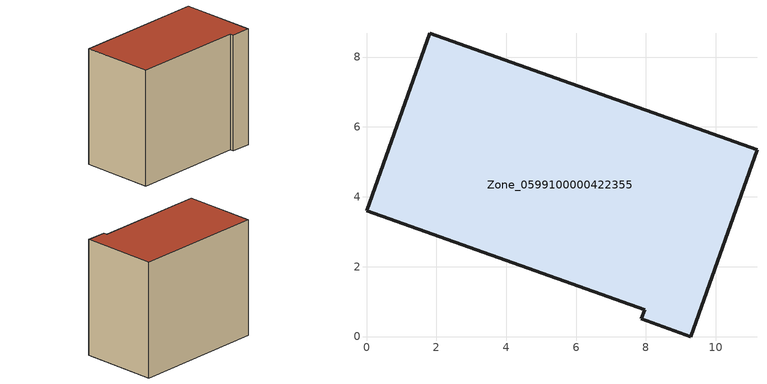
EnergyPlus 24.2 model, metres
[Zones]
Zone_0599100000422355
 floor ground (C_G): 7.87,0.5 7.96,0.77 0,3.6 1.8,8.68 11.18,5.34 9.28,0 z0.52
 wall outside (C_F): 7.96,0.77 7.87,0.5 9.28,0 11.18,5.34 1.8,8.68 0,3.6 7.96,0.77 z0.52:9.23
 roof outside (C_R): 1.8,8.68 0,3.6 7.96,0.77 7.87,0.5 9.28,0 11.18,5.34 z9.23
[BUILDING]
Pand.0599100000422355: North Axis=0; Terrain=City; Loads Convergence Tolerance Value=0.04; Temperature Convergence Tolerance Value=0.4; Solar Distribution=FullExterior; Maximum Number of Warmup Days=25; Minimum Number of Warmup Days=1
[Site:Location]
Rotterdam.The.Hague.AP_ZH_NLD Design_Conditions: Latitude=51.96; Longitude=4.45; Time Zone=1; Elevation=-4.5
[SITE:GROUNDTEMPERATURE:BUILDINGSURFACE]
18, 18, 18, 18, 18, 18, 18, 18, 18, 18, 18, 18
[MATERIAL] Thermal Absorptance=0.9; Solar Absorptance=0.7; Visible Absorptance=0.7
Name | Roughness | Thickness | Conductivity | Density | Specific Heat
G.TI.2006-2014 | MediumSmooth | 0.15 | 0.06 | 540 | 1210
F.TI.2006-2014 | Rough | 0.3 | 0.12 | 1920 | 840
R.TI.2006-2014 | MediumRough | 0.2 | 0.08 | 1500 | 1000
[CONSTRUCTION]
C_G: G.TI.2006-2014
C_F: F.TI.2006-2014
C_R: R.TI.2006-2014
[ZONE]
Zone_0599100000422355: Type=1; Multiplier=1; Ceiling Height=Autocalculate; Volume=Autocalculate; Floor Area=autocalculate; Part of Total Floor Area=Yes
[ZONEINFILTRATION:DESIGNFLOWRATE]
Infil_Zone_0599100000422355: Zone or ZoneList or Space or SpaceList=Zone_0599100000422355; Schedule=AlwaysOn; Design Flow Rate Calculation Method=Flow/Area; Flow Rate per Floor Area=0.0015; Constant Term Coefficient=1; Temperature Term Coefficient=0; Velocity Term Coefficient=0; Velocity Squared Term Coefficient=0
[HVACTEMPLATE:ZONE:IDEALLOADSAIRSYSTEM]
Zone_0599100000422355: Maximum Heating Supply Air Temperature=50; Minimum Cooling Supply Air Temperature=13; Maximum Heating Supply Air Humidity Ratio=0.0156; Minimum Cooling Supply Air Humidity Ratio=0.0077; Heating Limit=NoLimit; Cooling Limit=NoLimit; Dehumidification Control Type=ConstantSensibleHeatRatio; Cooling Sensible Heat Ratio=0.7; Dehumidification Setpoint=60; Humidification Control Type=None; Humidification Setpoint=30; Outdoor Air Method=None; Outdoor Air Flow Rate per Person=0.00944; Outdoor Air Flow Rate per Zone Floor Area=0; Outdoor Air Flow Rate per Zone=0; Demand Controlled Ventilation Type=None; Outdoor Air Economizer Type=NoEconomizer; Heat Recovery Type=None; Sensible Heat Recovery Effectiveness=0.7; Latent Heat Recovery Effectiveness=0.65
[ZONECONTROL:THERMOSTAT]
ThermostatControl_Zone_0599100000422355: Zone or ZoneList=Zone_0599100000422355; Control Type Schedule=DualSetpointControlType; Control 1=Thermostat_Zone_0599100000422355; Temperature Difference Between Cutout And Setpoint=0
[THERMOSTATSETPOINT:DUALSETPOINT]
Thermostat_Zone_0599100000422355: Heating Setpoint Temperature Schedule=HeatingSetpoint_Zone_0599100000422355; Cooling Setpoint Temperature Schedule=CoolingSetpoint_Zone_0599100000422355
[SCHEDULE:COMPACT]
HeatingSetpoint_Zone_0599100000422355: Through: 12/31, For: AllDays, Until: 24:00, 21
CoolingSetpoint_Zone_0599100000422355: Through: 12/31, For: AllDays, Until: 24:00, 24
DualSetpointControlType: Through: 12/31, For: AllDays, Until: 24:00, 4
AlwaysOn: Through: 12/31, For: AllDays, Until: 24:00, 1
